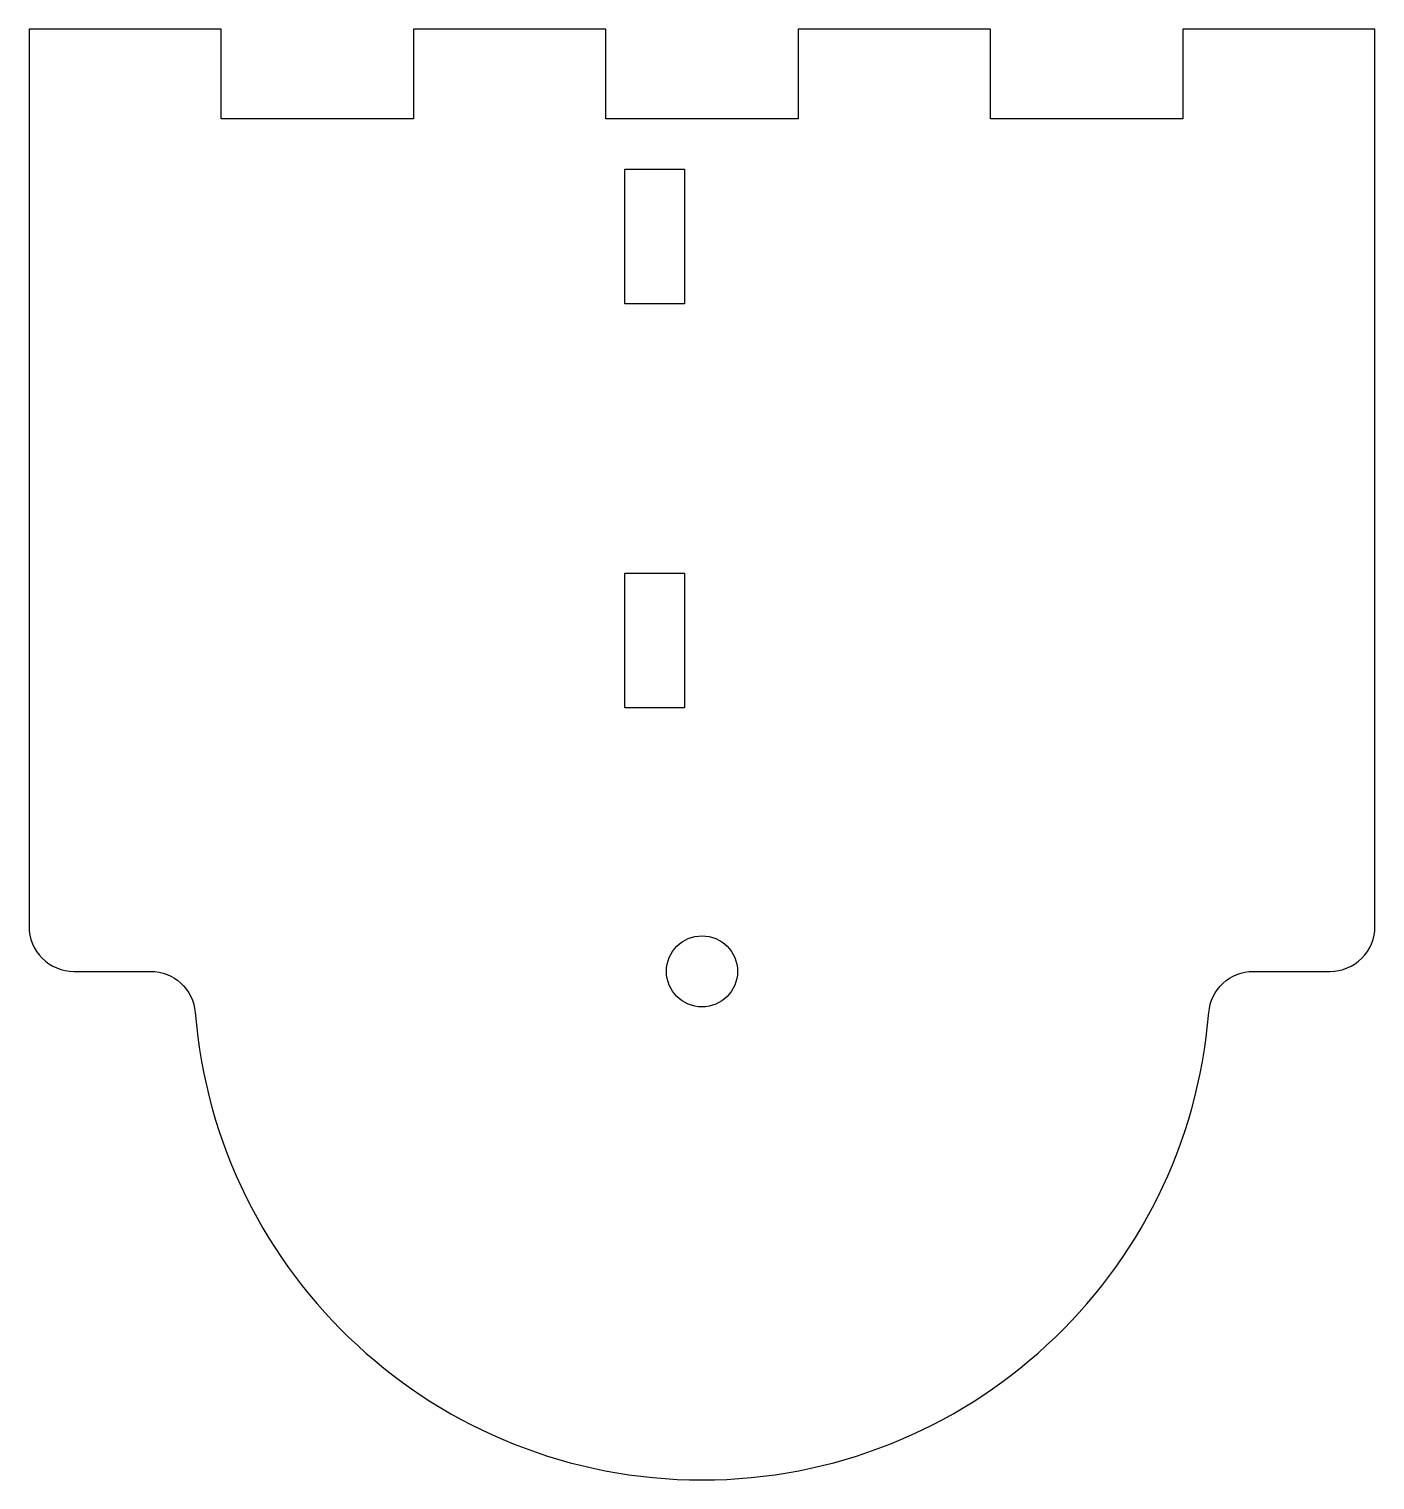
# Model space of a CAD drawing. Header units: millimetres. Extents: x -45 to 45, y -34 to 63.
import ezdxf

# ---------------------------------------------------------------- set-up
doc = ezdxf.new("R2010")
doc.units = ezdxf.units.MM

msp = doc.modelspace()

# ---------------------------------------------------------------- linework, layer by layer
msp.add_lwpolyline([(-32.143, 57), (-32.143, 63), (-45, 63), (-45, 3, 0.414214), (-42, 0), (-36.878, 0, -0.390634), (-33.888, -2.757, 0.921954), (33.888, -2.757, -0.390634), (36.878, 0), (42, 0, 0.414214), (45, 3), (45, 63), (32.143, 63), (32.143, 57), (19.286, 57), (19.286, 63), (6.429, 63), (6.429, 57), (-6.429, 57), (-6.429, 63), (-19.286, 63), (-19.286, 57)], format="xyb", close=True)
for points in [[(-1.17, 44.62), (-5.17, 44.62), (-5.17, 53.62), (-1.17, 53.62)], [(-5.17, 26.62), (-1.17, 26.62), (-1.17, 17.62), (-5.17, 17.62)]]:
    msp.add_lwpolyline(points, close=True)
msp.add_circle((0, 0), 2.375)

doc.saveas('drawing.dxf')
